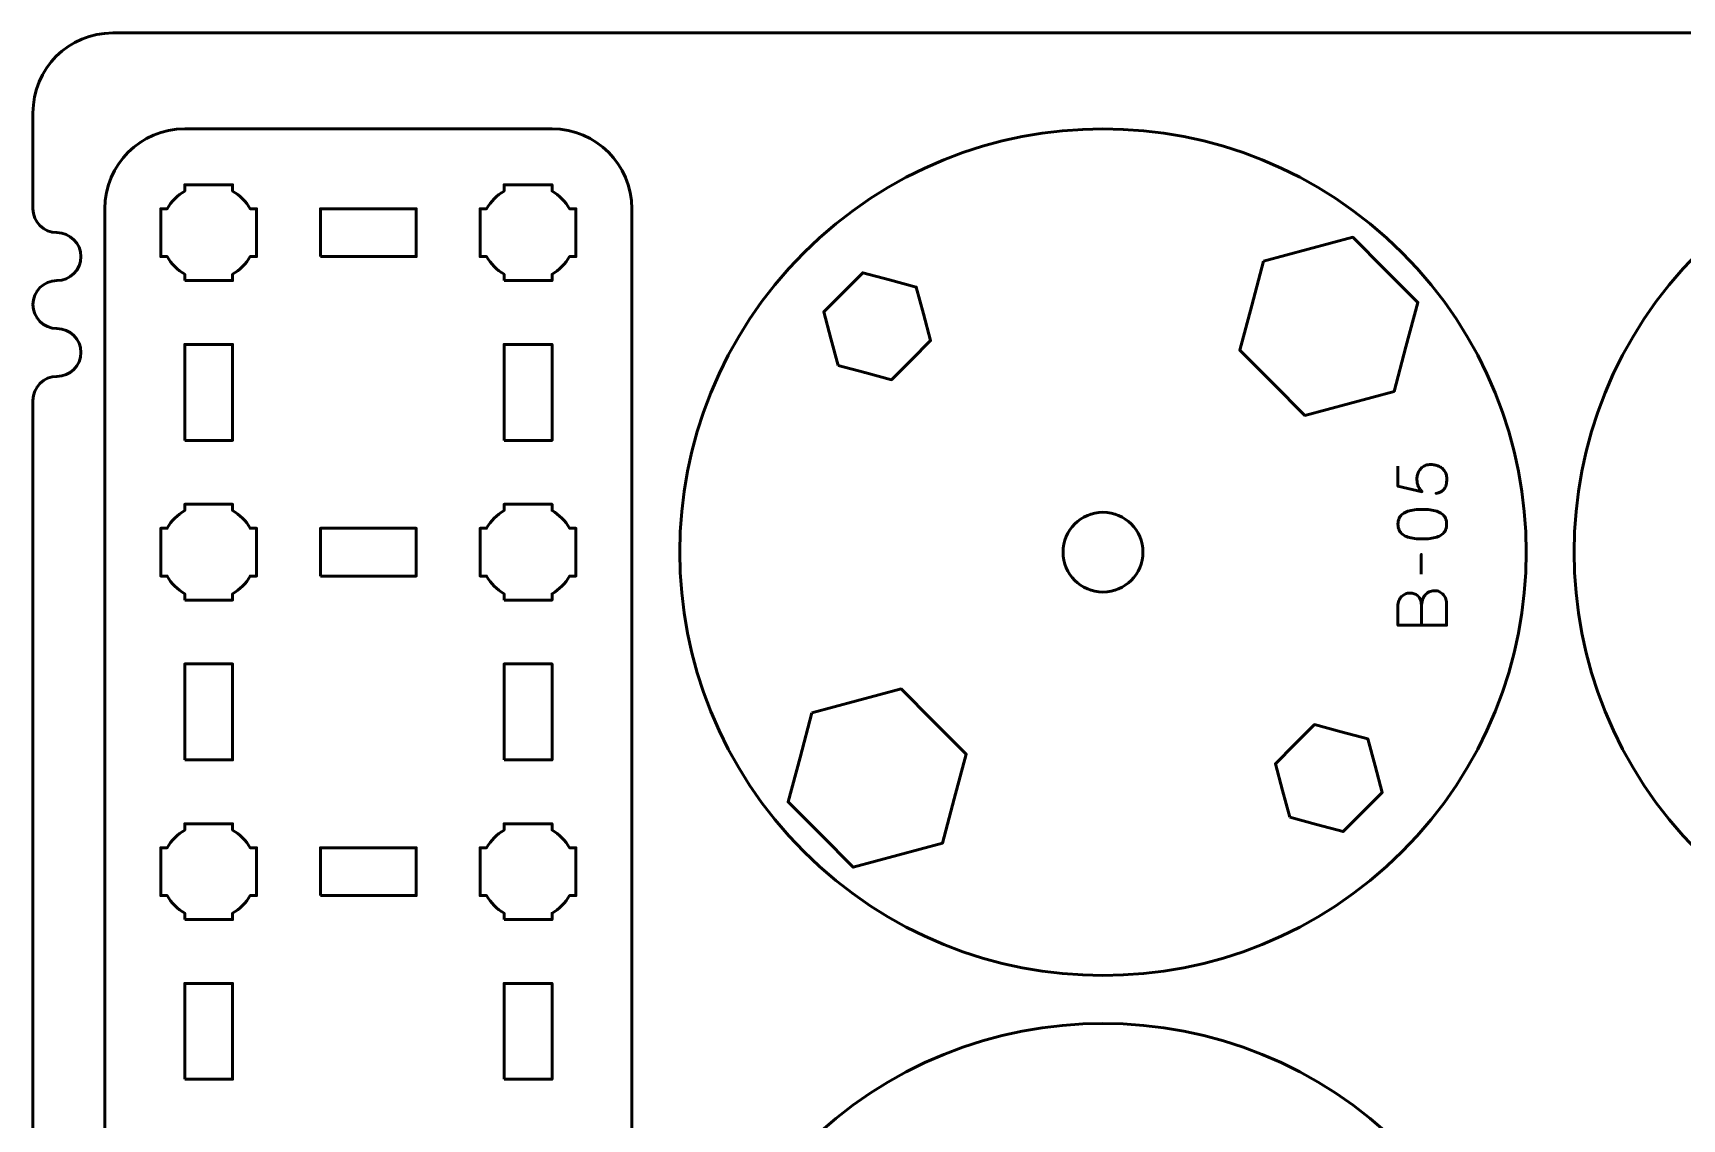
# Model space of a CAD drawing. Header units: centimetres. Extents: x -21 to 0, y -29.7 to 0.
# Drawn here: x -21 to -10.67, y -6.8 to 0 of the extents above; entities that cross this region are included whole.
import ezdxf

# ---------------------------------------------------------------- set-up
doc = ezdxf.new("R2010")
doc.units = ezdxf.units.CM
doc.header["$MEASUREMENT"] = 0
doc.layers.add('Layer 1', color=7, linetype='Continuous')

msp = doc.modelspace()

# ---------------------------------------------------------------- linework, layer by layer
at = {"layer": 'Layer 1', "color": 1, "lineweight": 53}
msp.add_open_spline([(-21.00003, -29.19995), (-21.00003, -29.19995), (-21.00003, -2.29992), (-21.00003, -2.29992), (-21.00003, -2.29992), (-21.00003, -2.21709), (-20.93286, -2.14992), (-20.85003, -2.14992), (-20.85003, -2.14992), (-20.7672, -2.14992), (-20.70003, -2.08275), (-20.70003, -1.99992), (-20.70003, -1.99992), (-20.70003, -1.91709), (-20.7672, -1.84992), (-20.85003, -1.84992), (-20.85003, -1.84992), (-20.93286, -1.84992), (-21.00003, -1.78275), (-21.00003, -1.69992), (-21.00003, -1.69992), (-21.00003, -1.61709), (-20.93286, -1.54992), (-20.85003, -1.54992), (-20.85003, -1.54992), (-20.7672, -1.54992), (-20.70003, -1.48275), (-20.70003, -1.39992), (-20.70003, -1.39992), (-20.70003, -1.31709), (-20.7672, -1.24992), (-20.85003, -1.24992), (-20.85003, -1.24992), (-20.93286, -1.24992), (-21.00003, -1.18275), (-21.00003, -1.09992), (-21.00003, -1.09992), (-21.00003, -1.09992), (-21.00003, -0.49992), (-21.00003, -0.49992), (-21.00003, -0.49992), (-21.00003, -0.22295), (-20.77694, 0.00004), (-20.49994, 0.00004), (-20.49994, 0.00004), (-20.49994, 0.00004), (-0.50008, 0.00004), (-0.50008, 0.00004), (-0.50008, 0.00004), (-0.22294, 0.00004), (0.00002, -0.22295), (0.00002, -0.49992), (0.00002, -0.49992), (0.00002, -0.49992), (0.00002, -29.19995), (0.00002, -29.19995), (0.00002, -29.19995), (0.00002, -29.47695), (-0.22294, -29.70004), (-0.50008, -29.70004), (-0.50008, -29.70004), (-0.50008, -29.70004), (-20.49994, -29.70004), (-20.49994, -29.70004), (-20.49994, -29.70004), (-20.77694, -29.70004), (-21.00003, -29.47695), (-21.00003, -29.19995)], degree=3, knots=[0, 0, 0, 0, 0.05882353, 0.05882353, 0.05882353, 0.05882353, 0.11764706, 0.11764706, 0.11764706, 0.11764706, 0.17647059, 0.17647059, 0.17647059, 0.17647059, 0.23529412, 0.23529412, 0.23529412, 0.23529412, 0.29411765, 0.29411765, 0.29411765, 0.29411765, 0.35294118, 0.35294118, 0.35294118, 0.35294118, 0.41176471, 0.41176471, 0.41176471, 0.41176471, 0.47058824, 0.47058824, 0.47058824, 0.47058824, 0.52941176, 0.52941176, 0.52941176, 0.52941176, 0.58823529, 0.58823529, 0.58823529, 0.58823529, 0.64705882, 0.64705882, 0.64705882, 0.64705882, 0.70588235, 0.70588235, 0.70588235, 0.70588235, 0.76470588, 0.76470588, 0.76470588, 0.76470588, 0.82352941, 0.82352941, 0.82352941, 0.82352941, 0.88235294, 0.88235294, 0.88235294, 0.88235294, 0.94117647, 0.94117647, 0.94117647, 0.94117647, 1, 1, 1, 1], dxfattribs=at)
at = {"layer": 'Layer 1', "color": 3, "lineweight": 53}
for points, knots in [([(-16.17375, -1.37614), (-15.13905, -0.34144), (-13.46081, -0.34144), (-12.42608, -1.37617), (-12.42608, -1.37617), (-11.39138, -2.41087), (-11.39138, -4.08911), (-12.42608, -5.12381), (-12.42608, -5.12381), (-13.46081, -6.15853), (-15.13905, -6.15853), (-16.17375, -5.12383), (-16.17375, -5.12383), (-17.20848, -4.08911), (-17.20848, -2.41087), (-16.17375, -1.37614)], [0, 0, 0, 0, 0.25, 0.25, 0.25, 0.25, 0.5, 0.5, 0.5, 0.5, 0.75, 0.75, 0.75, 0.75, 1, 1, 1, 1]), ([(-6.82614, -1.37617), (-5.79144, -2.41087), (-5.79144, -4.08911), (-6.82617, -5.12384), (-6.82617, -5.12384), (-7.86087, -6.15854), (-9.53911, -6.15854), (-10.57381, -5.12384), (-10.57381, -5.12384), (-11.60853, -4.08911), (-11.60853, -2.41087), (-10.57383, -1.37617), (-10.57383, -1.37617), (-9.53911, -0.34144), (-7.86087, -0.34144), (-6.82614, -1.37617)], [0, 0, 0, 0, 0.25, 0.25, 0.25, 0.25, 0.5, 0.5, 0.5, 0.5, 0.75, 0.75, 0.75, 0.75, 1, 1, 1, 1]), ([(-17.74994, -15.89996), (-17.74994, -15.89996), (-20.04994, -15.89996), (-20.04994, -15.89996), (-20.04994, -15.89996), (-20.32603, -15.89996), (-20.54994, -15.67605), (-20.54994, -15.39996), (-20.54994, -15.39996), (-20.54994, -15.39996), (-20.54994, -1.09996), (-20.54994, -1.09996), (-20.54994, -1.09996), (-20.54994, -0.82387), (-20.32603, -0.59996), (-20.04994, -0.59996), (-20.04994, -0.59996), (-20.04994, -0.59996), (-17.74994, -0.59996), (-17.74994, -0.59996), (-17.74994, -0.59996), (-17.47385, -0.59996), (-17.24994, -0.82387), (-17.24994, -1.09996), (-17.24994, -1.09996), (-17.24994, -1.09996), (-17.24994, -15.39996), (-17.24994, -15.39996), (-17.24994, -15.39996), (-17.24994, -15.67605), (-17.47385, -15.89996), (-17.74994, -15.89996)], [0, 0, 0, 0, 0.125, 0.125, 0.125, 0.125, 0.25, 0.25, 0.25, 0.25, 0.375, 0.375, 0.375, 0.375, 0.5, 0.5, 0.5, 0.5, 0.625, 0.625, 0.625, 0.625, 0.75, 0.75, 0.75, 0.75, 0.875, 0.875, 0.875, 0.875, 1, 1, 1, 1]), ([(-16.17377, -6.97613), (-15.13907, -5.94143), (-13.46083, -5.94143), (-12.4261, -6.97616), (-12.4261, -6.97616), (-11.3914, -8.01086), (-11.3914, -9.6891), (-12.4261, -10.7238), (-12.4261, -10.7238), (-13.46083, -11.75852), (-15.13907, -11.75852), (-16.17377, -10.72382), (-16.17377, -10.72382), (-17.2085, -9.6891), (-17.2085, -8.01086), (-16.17377, -6.97613)], [0, 0, 0, 0, 0.25, 0.25, 0.25, 0.25, 0.5, 0.5, 0.5, 0.5, 0.75, 0.75, 0.75, 0.75, 1, 1, 1, 1]), ([(-6.82614, -6.97617), (-5.79144, -8.01087), (-5.79144, -9.68911), (-6.82617, -10.72384), (-6.82617, -10.72384), (-7.86087, -11.75854), (-9.53911, -11.75854), (-10.57381, -10.72384), (-10.57381, -10.72384), (-11.60853, -9.68911), (-11.60853, -8.01087), (-10.57383, -6.97617), (-10.57383, -6.97617), (-9.53911, -5.94144), (-7.86087, -5.94144), (-6.82614, -6.97617)], [0, 0, 0, 0, 0.25, 0.25, 0.25, 0.25, 0.5, 0.5, 0.5, 0.5, 0.75, 0.75, 0.75, 0.75, 1, 1, 1, 1])]:
    msp.add_open_spline(points, degree=3, knots=knots, dxfattribs=at)
at = {"layer": 'Layer 1', "lineweight": 53}
for points, knots in [([(-20.04994, -1.54996), (-20.04994, -1.54996), (-20.04994, -1.50981), (-20.04994, -1.50981), (-20.04994, -1.50981), (-20.09547, -1.48346), (-20.13344, -1.44549), (-20.15979, -1.39996), (-20.15979, -1.39996), (-20.15979, -1.39996), (-20.19994, -1.39996), (-20.19994, -1.39996), (-20.19994, -1.39996), (-20.19994, -1.39996), (-20.19994, -1.24996), (-20.19994, -1.24996), (-20.19994, -1.24996), (-20.19994, -1.24996), (-20.19994, -1.09996), (-20.19994, -1.09996), (-20.19994, -1.09996), (-20.19994, -1.09996), (-20.15979, -1.09996), (-20.15979, -1.09996), (-20.15979, -1.09996), (-20.13344, -1.05443), (-20.09547, -1.01646), (-20.04994, -0.99011), (-20.04994, -0.99011), (-20.04994, -0.99011), (-20.04994, -0.94996), (-20.04994, -0.94996), (-20.04994, -0.94996), (-20.04994, -0.94996), (-19.89994, -0.94996), (-19.89994, -0.94996), (-19.89994, -0.94996), (-19.89994, -0.94996), (-19.74994, -0.94996), (-19.74994, -0.94996), (-19.74994, -0.94996), (-19.74994, -0.94996), (-19.74994, -0.99011), (-19.74994, -0.99011), (-19.74994, -0.99011), (-19.70441, -1.01646), (-19.66644, -1.05443), (-19.64009, -1.09996), (-19.64009, -1.09996), (-19.64009, -1.09996), (-19.59994, -1.09996), (-19.59994, -1.09996), (-19.59994, -1.09996), (-19.59994, -1.09996), (-19.59994, -1.24996), (-19.59994, -1.24996), (-19.59994, -1.24996), (-19.59994, -1.24996), (-19.59994, -1.39996), (-19.59994, -1.39996), (-19.59994, -1.39996), (-19.59994, -1.39996), (-19.64009, -1.39996), (-19.64009, -1.39996), (-19.64009, -1.39996), (-19.66644, -1.44549), (-19.70441, -1.48346), (-19.74994, -1.50981), (-19.74994, -1.50981), (-19.74994, -1.50981), (-19.74994, -1.54996), (-19.74994, -1.54996), (-19.74994, -1.54996), (-19.74994, -1.54996), (-19.89994, -1.54996), (-19.89994, -1.54996), (-19.89994, -1.54996), (-19.89994, -1.54996), (-20.04994, -1.54996), (-20.04994, -1.54996)], [0, 0, 0, 0, 0.05, 0.05, 0.05, 0.05, 0.1, 0.1, 0.1, 0.1, 0.15, 0.15, 0.15, 0.15, 0.2, 0.2, 0.2, 0.2, 0.25, 0.25, 0.25, 0.25, 0.3, 0.3, 0.3, 0.3, 0.35, 0.35, 0.35, 0.35, 0.4, 0.4, 0.4, 0.4, 0.45, 0.45, 0.45, 0.45, 0.5, 0.5, 0.5, 0.5, 0.55, 0.55, 0.55, 0.55, 0.6, 0.6, 0.6, 0.6, 0.65, 0.65, 0.65, 0.65, 0.7, 0.7, 0.7, 0.7, 0.75, 0.75, 0.75, 0.75, 0.8, 0.8, 0.8, 0.8, 0.85, 0.85, 0.85, 0.85, 0.9, 0.9, 0.9, 0.9, 0.95, 0.95, 0.95, 0.95, 1, 1, 1, 1]), ([(-18.04994, -1.54996), (-18.04994, -1.54996), (-18.04994, -1.50981), (-18.04994, -1.50981), (-18.04994, -1.50981), (-18.09547, -1.48346), (-18.13344, -1.44549), (-18.15979, -1.39996), (-18.15979, -1.39996), (-18.15979, -1.39996), (-18.19994, -1.39996), (-18.19994, -1.39996), (-18.19994, -1.39996), (-18.19994, -1.39996), (-18.19994, -1.24996), (-18.19994, -1.24996), (-18.19994, -1.24996), (-18.19994, -1.24996), (-18.19994, -1.09996), (-18.19994, -1.09996), (-18.19994, -1.09996), (-18.19994, -1.09996), (-18.15979, -1.09996), (-18.15979, -1.09996), (-18.15979, -1.09996), (-18.13344, -1.05443), (-18.09547, -1.01646), (-18.04994, -0.99011), (-18.04994, -0.99011), (-18.04994, -0.99011), (-18.04994, -0.94996), (-18.04994, -0.94996), (-18.04994, -0.94996), (-18.04994, -0.94996), (-17.89994, -0.94996), (-17.89994, -0.94996), (-17.89994, -0.94996), (-17.89994, -0.94996), (-17.74994, -0.94996), (-17.74994, -0.94996), (-17.74994, -0.94996), (-17.74994, -0.94996), (-17.74994, -0.99011), (-17.74994, -0.99011), (-17.74994, -0.99011), (-17.70441, -1.01646), (-17.66644, -1.05443), (-17.64009, -1.09996), (-17.64009, -1.09996), (-17.64009, -1.09996), (-17.59994, -1.09996), (-17.59994, -1.09996), (-17.59994, -1.09996), (-17.59994, -1.09996), (-17.59994, -1.24996), (-17.59994, -1.24996), (-17.59994, -1.24996), (-17.59994, -1.24996), (-17.59994, -1.39996), (-17.59994, -1.39996), (-17.59994, -1.39996), (-17.59994, -1.39996), (-17.64009, -1.39996), (-17.64009, -1.39996), (-17.64009, -1.39996), (-17.66644, -1.44549), (-17.70441, -1.48346), (-17.74994, -1.50981), (-17.74994, -1.50981), (-17.74994, -1.50981), (-17.74994, -1.54996), (-17.74994, -1.54996), (-17.74994, -1.54996), (-17.74994, -1.54996), (-17.89994, -1.54996), (-17.89994, -1.54996), (-17.89994, -1.54996), (-17.89994, -1.54996), (-18.04994, -1.54996), (-18.04994, -1.54996)], [0, 0, 0, 0, 0.05, 0.05, 0.05, 0.05, 0.1, 0.1, 0.1, 0.1, 0.15, 0.15, 0.15, 0.15, 0.2, 0.2, 0.2, 0.2, 0.25, 0.25, 0.25, 0.25, 0.3, 0.3, 0.3, 0.3, 0.35, 0.35, 0.35, 0.35, 0.4, 0.4, 0.4, 0.4, 0.45, 0.45, 0.45, 0.45, 0.5, 0.5, 0.5, 0.5, 0.55, 0.55, 0.55, 0.55, 0.6, 0.6, 0.6, 0.6, 0.65, 0.65, 0.65, 0.65, 0.7, 0.7, 0.7, 0.7, 0.75, 0.75, 0.75, 0.75, 0.8, 0.8, 0.8, 0.8, 0.85, 0.85, 0.85, 0.85, 0.9, 0.9, 0.9, 0.9, 0.95, 0.95, 0.95, 0.95, 1, 1, 1, 1]), ([(-19.19994, -1.39996), (-19.19994, -1.39996), (-19.19994, -1.09996), (-19.19994, -1.09996), (-19.19994, -1.09996), (-19.19994, -1.09996), (-18.59994, -1.09996), (-18.59994, -1.09996), (-18.59994, -1.09996), (-18.59994, -1.09996), (-18.59994, -1.39996), (-18.59994, -1.39996), (-18.59994, -1.39996), (-18.59994, -1.39996), (-19.19994, -1.39996), (-19.19994, -1.39996)], [0, 0, 0, 0, 0.25, 0.25, 0.25, 0.25, 0.5, 0.5, 0.5, 0.5, 0.75, 0.75, 0.75, 0.75, 1, 1, 1, 1]), ([(-13.29396, -1.42753), (-13.29396, -1.42753), (-13.01513, -1.35282), (-13.01513, -1.35282), (-13.01513, -1.35282), (-13.01513, -1.35282), (-12.73629, -1.2781), (-12.73629, -1.2781), (-12.73629, -1.2781), (-12.73629, -1.2781), (-12.53216, -1.48222), (-12.53216, -1.48222), (-12.53216, -1.48222), (-12.53216, -1.48222), (-12.32804, -1.68635), (-12.32804, -1.68635), (-12.32804, -1.68635), (-12.32804, -1.68635), (-12.40276, -1.96519), (-12.40276, -1.96519), (-12.40276, -1.96519), (-12.40276, -1.96519), (-12.47747, -2.24402), (-12.47747, -2.24402), (-12.47747, -2.24402), (-12.47747, -2.24402), (-12.7563, -2.31874), (-12.7563, -2.31874), (-12.7563, -2.31874), (-12.7563, -2.31874), (-13.03515, -2.39345), (-13.03515, -2.39345), (-13.03515, -2.39345), (-13.03515, -2.39345), (-13.23927, -2.18933), (-13.23927, -2.18933), (-13.23927, -2.18933), (-13.23927, -2.18933), (-13.44339, -1.98521), (-13.44339, -1.98521), (-13.44339, -1.98521), (-13.44339, -1.98521), (-13.36868, -1.70636), (-13.36868, -1.70636), (-13.36868, -1.70636), (-13.36868, -1.70636), (-13.29396, -1.42753), (-13.29396, -1.42753)], [0, 0, 0, 0, 0.08333333, 0.08333333, 0.08333333, 0.08333333, 0.16666667, 0.16666667, 0.16666667, 0.16666667, 0.25, 0.25, 0.25, 0.25, 0.33333333, 0.33333333, 0.33333333, 0.33333333, 0.41666667, 0.41666667, 0.41666667, 0.41666667, 0.5, 0.5, 0.5, 0.5, 0.58333333, 0.58333333, 0.58333333, 0.58333333, 0.66666667, 0.66666667, 0.66666667, 0.66666667, 0.75, 0.75, 0.75, 0.75, 0.83333333, 0.83333333, 0.83333333, 0.83333333, 0.91666667, 0.91666667, 0.91666667, 0.91666667, 1, 1, 1, 1]), ([(-20.04994, -2.54996), (-20.04994, -2.54996), (-20.04994, -1.94996), (-20.04994, -1.94996), (-20.04994, -1.94996), (-20.04994, -1.94996), (-19.74994, -1.94996), (-19.74994, -1.94996), (-19.74994, -1.94996), (-19.74994, -1.94996), (-19.74994, -2.54996), (-19.74994, -2.54996), (-19.74994, -2.54996), (-19.74994, -2.54996), (-20.04994, -2.54996), (-20.04994, -2.54996)], [0, 0, 0, 0, 0.25, 0.25, 0.25, 0.25, 0.5, 0.5, 0.5, 0.5, 0.75, 0.75, 0.75, 0.75, 1, 1, 1, 1]), ([(-18.04994, -2.54996), (-18.04994, -2.54996), (-18.04994, -1.94996), (-18.04994, -1.94996), (-18.04994, -1.94996), (-18.04994, -1.94996), (-17.74994, -1.94996), (-17.74994, -1.94996), (-17.74994, -1.94996), (-17.74994, -1.94996), (-17.74994, -2.54996), (-17.74994, -2.54996), (-17.74994, -2.54996), (-17.74994, -2.54996), (-18.04994, -2.54996), (-18.04994, -2.54996)], [0, 0, 0, 0, 0.25, 0.25, 0.25, 0.25, 0.5, 0.5, 0.5, 0.5, 0.75, 0.75, 0.75, 0.75, 1, 1, 1, 1]), ([(-20.04994, -3.54996), (-20.04994, -3.54996), (-20.04994, -3.50981), (-20.04994, -3.50981), (-20.04994, -3.50981), (-20.09547, -3.48346), (-20.13344, -3.44549), (-20.15979, -3.39996), (-20.15979, -3.39996), (-20.15979, -3.39996), (-20.19994, -3.39996), (-20.19994, -3.39996), (-20.19994, -3.39996), (-20.19994, -3.39996), (-20.19994, -3.24996), (-20.19994, -3.24996), (-20.19994, -3.24996), (-20.19994, -3.24996), (-20.19994, -3.09996), (-20.19994, -3.09996), (-20.19994, -3.09996), (-20.19994, -3.09996), (-20.15979, -3.09996), (-20.15979, -3.09996), (-20.15979, -3.09996), (-20.13344, -3.05443), (-20.09547, -3.01646), (-20.04994, -2.99011), (-20.04994, -2.99011), (-20.04994, -2.99011), (-20.04994, -2.94996), (-20.04994, -2.94996), (-20.04994, -2.94996), (-20.04994, -2.94996), (-19.89994, -2.94996), (-19.89994, -2.94996), (-19.89994, -2.94996), (-19.89994, -2.94996), (-19.74994, -2.94996), (-19.74994, -2.94996), (-19.74994, -2.94996), (-19.74994, -2.94996), (-19.74994, -2.99011), (-19.74994, -2.99011), (-19.74994, -2.99011), (-19.70441, -3.01646), (-19.66644, -3.05443), (-19.64009, -3.09996), (-19.64009, -3.09996), (-19.64009, -3.09996), (-19.59994, -3.09996), (-19.59994, -3.09996), (-19.59994, -3.09996), (-19.59994, -3.09996), (-19.59994, -3.24996), (-19.59994, -3.24996), (-19.59994, -3.24996), (-19.59994, -3.24996), (-19.59994, -3.39996), (-19.59994, -3.39996), (-19.59994, -3.39996), (-19.59994, -3.39996), (-19.64009, -3.39996), (-19.64009, -3.39996), (-19.64009, -3.39996), (-19.66644, -3.44549), (-19.70441, -3.48346), (-19.74994, -3.50981), (-19.74994, -3.50981), (-19.74994, -3.50981), (-19.74994, -3.54996), (-19.74994, -3.54996), (-19.74994, -3.54996), (-19.74994, -3.54996), (-19.89994, -3.54996), (-19.89994, -3.54996), (-19.89994, -3.54996), (-19.89994, -3.54996), (-20.04994, -3.54996), (-20.04994, -3.54996)], [0, 0, 0, 0, 0.05, 0.05, 0.05, 0.05, 0.1, 0.1, 0.1, 0.1, 0.15, 0.15, 0.15, 0.15, 0.2, 0.2, 0.2, 0.2, 0.25, 0.25, 0.25, 0.25, 0.3, 0.3, 0.3, 0.3, 0.35, 0.35, 0.35, 0.35, 0.4, 0.4, 0.4, 0.4, 0.45, 0.45, 0.45, 0.45, 0.5, 0.5, 0.5, 0.5, 0.55, 0.55, 0.55, 0.55, 0.6, 0.6, 0.6, 0.6, 0.65, 0.65, 0.65, 0.65, 0.7, 0.7, 0.7, 0.7, 0.75, 0.75, 0.75, 0.75, 0.8, 0.8, 0.8, 0.8, 0.85, 0.85, 0.85, 0.85, 0.9, 0.9, 0.9, 0.9, 0.95, 0.95, 0.95, 0.95, 1, 1, 1, 1]), ([(-18.04994, -3.54996), (-18.04994, -3.54996), (-18.04994, -3.50981), (-18.04994, -3.50981), (-18.04994, -3.50981), (-18.09547, -3.48346), (-18.13344, -3.44549), (-18.15979, -3.39996), (-18.15979, -3.39996), (-18.15979, -3.39996), (-18.19994, -3.39996), (-18.19994, -3.39996), (-18.19994, -3.39996), (-18.19994, -3.39996), (-18.19994, -3.24996), (-18.19994, -3.24996), (-18.19994, -3.24996), (-18.19994, -3.24996), (-18.19994, -3.09996), (-18.19994, -3.09996), (-18.19994, -3.09996), (-18.19994, -3.09996), (-18.15979, -3.09996), (-18.15979, -3.09996), (-18.15979, -3.09996), (-18.13344, -3.05443), (-18.09547, -3.01646), (-18.04994, -2.99011), (-18.04994, -2.99011), (-18.04994, -2.99011), (-18.04994, -2.94996), (-18.04994, -2.94996), (-18.04994, -2.94996), (-18.04994, -2.94996), (-17.89994, -2.94996), (-17.89994, -2.94996), (-17.89994, -2.94996), (-17.89994, -2.94996), (-17.74994, -2.94996), (-17.74994, -2.94996), (-17.74994, -2.94996), (-17.74994, -2.94996), (-17.74994, -2.99011), (-17.74994, -2.99011), (-17.74994, -2.99011), (-17.70441, -3.01646), (-17.66644, -3.05443), (-17.64009, -3.09996), (-17.64009, -3.09996), (-17.64009, -3.09996), (-17.59994, -3.09996), (-17.59994, -3.09996), (-17.59994, -3.09996), (-17.59994, -3.09996), (-17.59994, -3.24996), (-17.59994, -3.24996), (-17.59994, -3.24996), (-17.59994, -3.24996), (-17.59994, -3.39996), (-17.59994, -3.39996), (-17.59994, -3.39996), (-17.59994, -3.39996), (-17.64009, -3.39996), (-17.64009, -3.39996), (-17.64009, -3.39996), (-17.66644, -3.44549), (-17.70441, -3.48346), (-17.74994, -3.50981), (-17.74994, -3.50981), (-17.74994, -3.50981), (-17.74994, -3.54996), (-17.74994, -3.54996), (-17.74994, -3.54996), (-17.74994, -3.54996), (-17.89994, -3.54996), (-17.89994, -3.54996), (-17.89994, -3.54996), (-17.89994, -3.54996), (-18.04994, -3.54996), (-18.04994, -3.54996)], [0, 0, 0, 0, 0.05, 0.05, 0.05, 0.05, 0.1, 0.1, 0.1, 0.1, 0.15, 0.15, 0.15, 0.15, 0.2, 0.2, 0.2, 0.2, 0.25, 0.25, 0.25, 0.25, 0.3, 0.3, 0.3, 0.3, 0.35, 0.35, 0.35, 0.35, 0.4, 0.4, 0.4, 0.4, 0.45, 0.45, 0.45, 0.45, 0.5, 0.5, 0.5, 0.5, 0.55, 0.55, 0.55, 0.55, 0.6, 0.6, 0.6, 0.6, 0.65, 0.65, 0.65, 0.65, 0.7, 0.7, 0.7, 0.7, 0.75, 0.75, 0.75, 0.75, 0.8, 0.8, 0.8, 0.8, 0.85, 0.85, 0.85, 0.85, 0.9, 0.9, 0.9, 0.9, 0.95, 0.95, 0.95, 0.95, 1, 1, 1, 1]), ([(-14.54996, -3.24998), (-14.54996, -3.11194), (-14.438, -2.99999), (-14.29996, -2.99999), (-14.29996, -2.99999), (-14.16191, -2.99999), (-14.04996, -3.11194), (-14.04996, -3.24998), (-14.04996, -3.24998), (-14.04996, -3.38803), (-14.16191, -3.49998), (-14.29996, -3.49998), (-14.29996, -3.49998), (-14.438, -3.49998), (-14.54996, -3.38803), (-14.54996, -3.24998)], [0, 0, 0, 0, 0.25, 0.25, 0.25, 0.25, 0.5, 0.5, 0.5, 0.5, 0.75, 0.75, 0.75, 0.75, 1, 1, 1, 1]), ([(-19.19994, -3.39996), (-19.19994, -3.39996), (-19.19994, -3.09996), (-19.19994, -3.09996), (-19.19994, -3.09996), (-19.19994, -3.09996), (-18.59994, -3.09996), (-18.59994, -3.09996), (-18.59994, -3.09996), (-18.59994, -3.09996), (-18.59994, -3.39996), (-18.59994, -3.39996), (-18.59994, -3.39996), (-18.59994, -3.39996), (-19.19994, -3.39996), (-19.19994, -3.39996)], [0, 0, 0, 0, 0.25, 0.25, 0.25, 0.25, 0.5, 0.5, 0.5, 0.5, 0.75, 0.75, 0.75, 0.75, 1, 1, 1, 1]), ([(-20.04994, -4.54996), (-20.04994, -4.54996), (-20.04994, -3.94996), (-20.04994, -3.94996), (-20.04994, -3.94996), (-20.04994, -3.94996), (-19.74994, -3.94996), (-19.74994, -3.94996), (-19.74994, -3.94996), (-19.74994, -3.94996), (-19.74994, -4.54996), (-19.74994, -4.54996), (-19.74994, -4.54996), (-19.74994, -4.54996), (-20.04994, -4.54996), (-20.04994, -4.54996)], [0, 0, 0, 0, 0.25, 0.25, 0.25, 0.25, 0.5, 0.5, 0.5, 0.5, 0.75, 0.75, 0.75, 0.75, 1, 1, 1, 1]), ([(-18.04994, -4.54996), (-18.04994, -4.54996), (-18.04994, -3.94996), (-18.04994, -3.94996), (-18.04994, -3.94996), (-18.04994, -3.94996), (-17.74994, -3.94996), (-17.74994, -3.94996), (-17.74994, -3.94996), (-17.74994, -3.94996), (-17.74994, -4.54996), (-17.74994, -4.54996), (-17.74994, -4.54996), (-17.74994, -4.54996), (-18.04994, -4.54996), (-18.04994, -4.54996)], [0, 0, 0, 0, 0.25, 0.25, 0.25, 0.25, 0.5, 0.5, 0.5, 0.5, 0.75, 0.75, 0.75, 0.75, 1, 1, 1, 1]), ([(-16.12239, -4.25596), (-16.12239, -4.25596), (-15.84356, -4.18124), (-15.84356, -4.18124), (-15.84356, -4.18124), (-15.84356, -4.18124), (-15.56471, -4.10653), (-15.56471, -4.10653), (-15.56471, -4.10653), (-15.56471, -4.10653), (-15.36059, -4.31065), (-15.36059, -4.31065), (-15.36059, -4.31065), (-15.36059, -4.31065), (-15.15647, -4.51477), (-15.15647, -4.51477), (-15.15647, -4.51477), (-15.15647, -4.51477), (-15.23118, -4.79362), (-15.23118, -4.79362), (-15.23118, -4.79362), (-15.23118, -4.79362), (-15.3059, -5.07245), (-15.3059, -5.07245), (-15.3059, -5.07245), (-15.3059, -5.07245), (-15.58473, -5.14716), (-15.58473, -5.14716), (-15.58473, -5.14716), (-15.58473, -5.14716), (-15.86357, -5.22188), (-15.86357, -5.22188), (-15.86357, -5.22188), (-15.86357, -5.22188), (-16.0677, -5.01776), (-16.0677, -5.01776), (-16.0677, -5.01776), (-16.0677, -5.01776), (-16.27182, -4.81363), (-16.27182, -4.81363), (-16.27182, -4.81363), (-16.27182, -4.81363), (-16.1971, -4.53479), (-16.1971, -4.53479), (-16.1971, -4.53479), (-16.1971, -4.53479), (-16.12239, -4.25596), (-16.12239, -4.25596)], [0, 0, 0, 0, 0.08333333, 0.08333333, 0.08333333, 0.08333333, 0.16666667, 0.16666667, 0.16666667, 0.16666667, 0.25, 0.25, 0.25, 0.25, 0.33333333, 0.33333333, 0.33333333, 0.33333333, 0.41666667, 0.41666667, 0.41666667, 0.41666667, 0.5, 0.5, 0.5, 0.5, 0.58333333, 0.58333333, 0.58333333, 0.58333333, 0.66666667, 0.66666667, 0.66666667, 0.66666667, 0.75, 0.75, 0.75, 0.75, 0.83333333, 0.83333333, 0.83333333, 0.83333333, 0.91666667, 0.91666667, 0.91666667, 0.91666667, 1, 1, 1, 1]), ([(-20.04994, -5.54996), (-20.04994, -5.54996), (-20.04994, -5.50981), (-20.04994, -5.50981), (-20.04994, -5.50981), (-20.09547, -5.48346), (-20.13344, -5.44549), (-20.15979, -5.39996), (-20.15979, -5.39996), (-20.15979, -5.39996), (-20.19994, -5.39996), (-20.19994, -5.39996), (-20.19994, -5.39996), (-20.19994, -5.39996), (-20.19994, -5.24996), (-20.19994, -5.24996), (-20.19994, -5.24996), (-20.19994, -5.24996), (-20.19994, -5.09996), (-20.19994, -5.09996), (-20.19994, -5.09996), (-20.19994, -5.09996), (-20.15979, -5.09996), (-20.15979, -5.09996), (-20.15979, -5.09996), (-20.13344, -5.05443), (-20.09547, -5.01646), (-20.04994, -4.99011), (-20.04994, -4.99011), (-20.04994, -4.99011), (-20.04994, -4.94996), (-20.04994, -4.94996), (-20.04994, -4.94996), (-20.04994, -4.94996), (-19.89994, -4.94996), (-19.89994, -4.94996), (-19.89994, -4.94996), (-19.89994, -4.94996), (-19.74994, -4.94996), (-19.74994, -4.94996), (-19.74994, -4.94996), (-19.74994, -4.94996), (-19.74994, -4.99011), (-19.74994, -4.99011), (-19.74994, -4.99011), (-19.70441, -5.01646), (-19.66644, -5.05443), (-19.64009, -5.09996), (-19.64009, -5.09996), (-19.64009, -5.09996), (-19.59994, -5.09996), (-19.59994, -5.09996), (-19.59994, -5.09996), (-19.59994, -5.09996), (-19.59994, -5.24996), (-19.59994, -5.24996), (-19.59994, -5.24996), (-19.59994, -5.24996), (-19.59994, -5.39996), (-19.59994, -5.39996), (-19.59994, -5.39996), (-19.59994, -5.39996), (-19.64009, -5.39996), (-19.64009, -5.39996), (-19.64009, -5.39996), (-19.66644, -5.44549), (-19.70441, -5.48346), (-19.74994, -5.50981), (-19.74994, -5.50981), (-19.74994, -5.50981), (-19.74994, -5.54996), (-19.74994, -5.54996), (-19.74994, -5.54996), (-19.74994, -5.54996), (-19.89994, -5.54996), (-19.89994, -5.54996), (-19.89994, -5.54996), (-19.89994, -5.54996), (-20.04994, -5.54996), (-20.04994, -5.54996)], [0, 0, 0, 0, 0.05, 0.05, 0.05, 0.05, 0.1, 0.1, 0.1, 0.1, 0.15, 0.15, 0.15, 0.15, 0.2, 0.2, 0.2, 0.2, 0.25, 0.25, 0.25, 0.25, 0.3, 0.3, 0.3, 0.3, 0.35, 0.35, 0.35, 0.35, 0.4, 0.4, 0.4, 0.4, 0.45, 0.45, 0.45, 0.45, 0.5, 0.5, 0.5, 0.5, 0.55, 0.55, 0.55, 0.55, 0.6, 0.6, 0.6, 0.6, 0.65, 0.65, 0.65, 0.65, 0.7, 0.7, 0.7, 0.7, 0.75, 0.75, 0.75, 0.75, 0.8, 0.8, 0.8, 0.8, 0.85, 0.85, 0.85, 0.85, 0.9, 0.9, 0.9, 0.9, 0.95, 0.95, 0.95, 0.95, 1, 1, 1, 1]), ([(-18.04994, -5.54996), (-18.04994, -5.54996), (-18.04994, -5.50981), (-18.04994, -5.50981), (-18.04994, -5.50981), (-18.09547, -5.48346), (-18.13344, -5.44549), (-18.15979, -5.39996), (-18.15979, -5.39996), (-18.15979, -5.39996), (-18.19994, -5.39996), (-18.19994, -5.39996), (-18.19994, -5.39996), (-18.19994, -5.39996), (-18.19994, -5.24996), (-18.19994, -5.24996), (-18.19994, -5.24996), (-18.19994, -5.24996), (-18.19994, -5.09996), (-18.19994, -5.09996), (-18.19994, -5.09996), (-18.19994, -5.09996), (-18.15979, -5.09996), (-18.15979, -5.09996), (-18.15979, -5.09996), (-18.13344, -5.05443), (-18.09547, -5.01646), (-18.04994, -4.99011), (-18.04994, -4.99011), (-18.04994, -4.99011), (-18.04994, -4.94996), (-18.04994, -4.94996), (-18.04994, -4.94996), (-18.04994, -4.94996), (-17.89994, -4.94996), (-17.89994, -4.94996), (-17.89994, -4.94996), (-17.89994, -4.94996), (-17.74994, -4.94996), (-17.74994, -4.94996), (-17.74994, -4.94996), (-17.74994, -4.94996), (-17.74994, -4.99011), (-17.74994, -4.99011), (-17.74994, -4.99011), (-17.70441, -5.01646), (-17.66644, -5.05443), (-17.64009, -5.09996), (-17.64009, -5.09996), (-17.64009, -5.09996), (-17.59994, -5.09996), (-17.59994, -5.09996), (-17.59994, -5.09996), (-17.59994, -5.09996), (-17.59994, -5.24996), (-17.59994, -5.24996), (-17.59994, -5.24996), (-17.59994, -5.24996), (-17.59994, -5.39996), (-17.59994, -5.39996), (-17.59994, -5.39996), (-17.59994, -5.39996), (-17.64009, -5.39996), (-17.64009, -5.39996), (-17.64009, -5.39996), (-17.66644, -5.44549), (-17.70441, -5.48346), (-17.74994, -5.50981), (-17.74994, -5.50981), (-17.74994, -5.50981), (-17.74994, -5.54996), (-17.74994, -5.54996), (-17.74994, -5.54996), (-17.74994, -5.54996), (-17.89994, -5.54996), (-17.89994, -5.54996), (-17.89994, -5.54996), (-17.89994, -5.54996), (-18.04994, -5.54996), (-18.04994, -5.54996)], [0, 0, 0, 0, 0.05, 0.05, 0.05, 0.05, 0.1, 0.1, 0.1, 0.1, 0.15, 0.15, 0.15, 0.15, 0.2, 0.2, 0.2, 0.2, 0.25, 0.25, 0.25, 0.25, 0.3, 0.3, 0.3, 0.3, 0.35, 0.35, 0.35, 0.35, 0.4, 0.4, 0.4, 0.4, 0.45, 0.45, 0.45, 0.45, 0.5, 0.5, 0.5, 0.5, 0.55, 0.55, 0.55, 0.55, 0.6, 0.6, 0.6, 0.6, 0.65, 0.65, 0.65, 0.65, 0.7, 0.7, 0.7, 0.7, 0.75, 0.75, 0.75, 0.75, 0.8, 0.8, 0.8, 0.8, 0.85, 0.85, 0.85, 0.85, 0.9, 0.9, 0.9, 0.9, 0.95, 0.95, 0.95, 0.95, 1, 1, 1, 1]), ([(-19.19994, -5.39996), (-19.19994, -5.39996), (-19.19994, -5.09996), (-19.19994, -5.09996), (-19.19994, -5.09996), (-19.19994, -5.09996), (-18.59994, -5.09996), (-18.59994, -5.09996), (-18.59994, -5.09996), (-18.59994, -5.09996), (-18.59994, -5.39996), (-18.59994, -5.39996), (-18.59994, -5.39996), (-18.59994, -5.39996), (-19.19994, -5.39996), (-19.19994, -5.39996)], [0, 0, 0, 0, 0.25, 0.25, 0.25, 0.25, 0.5, 0.5, 0.5, 0.5, 0.75, 0.75, 0.75, 0.75, 1, 1, 1, 1]), ([(-20.04994, -6.54996), (-20.04994, -6.54996), (-20.04994, -5.94996), (-20.04994, -5.94996), (-20.04994, -5.94996), (-20.04994, -5.94996), (-19.74994, -5.94996), (-19.74994, -5.94996), (-19.74994, -5.94996), (-19.74994, -5.94996), (-19.74994, -6.54996), (-19.74994, -6.54996), (-19.74994, -6.54996), (-19.74994, -6.54996), (-20.04994, -6.54996), (-20.04994, -6.54996)], [0, 0, 0, 0, 0.25, 0.25, 0.25, 0.25, 0.5, 0.5, 0.5, 0.5, 0.75, 0.75, 0.75, 0.75, 1, 1, 1, 1]), ([(-18.04994, -6.54996), (-18.04994, -6.54996), (-18.04994, -5.94996), (-18.04994, -5.94996), (-18.04994, -5.94996), (-18.04994, -5.94996), (-17.74994, -5.94996), (-17.74994, -5.94996), (-17.74994, -5.94996), (-17.74994, -5.94996), (-17.74994, -6.54996), (-17.74994, -6.54996), (-17.74994, -6.54996), (-17.74994, -6.54996), (-18.04994, -6.54996), (-18.04994, -6.54996)], [0, 0, 0, 0, 0.25, 0.25, 0.25, 0.25, 0.5, 0.5, 0.5, 0.5, 0.75, 0.75, 0.75, 0.75, 1, 1, 1, 1])]:
    msp.add_open_spline(points, degree=3, knots=knots, dxfattribs=at)
at = {"layer": 'Layer 1', "color": 250, "lineweight": 53}
for points in [[(-15.95909, -2.08073), (-15.95909, -2.08073), (-16.00392, -1.91343), (-16.00392, -1.91343), (-16.00392, -1.91343), (-16.00392, -1.91343), (-16.04875, -1.74612), (-16.04875, -1.74612), (-16.04875, -1.74612), (-16.04875, -1.74612), (-15.92627, -1.62365), (-15.92627, -1.62365), (-15.92627, -1.62365), (-15.92627, -1.62365), (-15.8038, -1.50117), (-15.8038, -1.50117), (-15.8038, -1.50117), (-15.8038, -1.50117), (-15.63649, -1.546), (-15.63649, -1.546), (-15.63649, -1.546), (-15.63649, -1.546), (-15.46919, -1.59083), (-15.46919, -1.59083), (-15.46919, -1.59083), (-15.46919, -1.59083), (-15.42436, -1.75813), (-15.42436, -1.75813), (-15.42436, -1.75813), (-15.42436, -1.75813), (-15.37953, -1.92544), (-15.37953, -1.92544), (-15.37953, -1.92544), (-15.37953, -1.92544), (-15.50201, -2.04791), (-15.50201, -2.04791), (-15.50201, -2.04791), (-15.50201, -2.04791), (-15.62448, -2.17039), (-15.62448, -2.17039), (-15.62448, -2.17039), (-15.62448, -2.17039), (-15.79179, -2.12556), (-15.79179, -2.12556), (-15.79179, -2.12556), (-15.79179, -2.12556), (-15.95909, -2.08073), (-15.95909, -2.08073)], [(-13.13068, -4.90915), (-13.13068, -4.90915), (-13.17551, -4.74185), (-13.17551, -4.74185), (-13.17551, -4.74185), (-13.17551, -4.74185), (-13.22034, -4.57454), (-13.22034, -4.57454), (-13.22034, -4.57454), (-13.22034, -4.57454), (-13.09786, -4.45207), (-13.09786, -4.45207), (-13.09786, -4.45207), (-13.09786, -4.45207), (-12.97539, -4.32959), (-12.97539, -4.32959), (-12.97539, -4.32959), (-12.97539, -4.32959), (-12.80808, -4.37442), (-12.80808, -4.37442), (-12.80808, -4.37442), (-12.80808, -4.37442), (-12.64078, -4.41925), (-12.64078, -4.41925), (-12.64078, -4.41925), (-12.64078, -4.41925), (-12.59595, -4.58655), (-12.59595, -4.58655), (-12.59595, -4.58655), (-12.59595, -4.58655), (-12.55112, -4.75386), (-12.55112, -4.75386), (-12.55112, -4.75386), (-12.55112, -4.75386), (-12.6736, -4.87633), (-12.6736, -4.87633), (-12.6736, -4.87633), (-12.6736, -4.87633), (-12.79607, -4.99881), (-12.79607, -4.99881), (-12.79607, -4.99881), (-12.79607, -4.99881), (-12.96338, -4.95398), (-12.96338, -4.95398), (-12.96338, -4.95398), (-12.96338, -4.95398), (-13.13068, -4.90915), (-13.13068, -4.90915)]]:
    msp.add_open_spline(points, degree=3, knots=[0, 0, 0, 0, 0.08333333, 0.08333333, 0.08333333, 0.08333333, 0.16666667, 0.16666667, 0.16666667, 0.16666667, 0.25, 0.25, 0.25, 0.25, 0.33333333, 0.33333333, 0.33333333, 0.33333333, 0.41666667, 0.41666667, 0.41666667, 0.41666667, 0.5, 0.5, 0.5, 0.5, 0.58333333, 0.58333333, 0.58333333, 0.58333333, 0.66666667, 0.66666667, 0.66666667, 0.66666667, 0.75, 0.75, 0.75, 0.75, 0.83333333, 0.83333333, 0.83333333, 0.83333333, 0.91666667, 0.91666667, 0.91666667, 0.91666667, 1, 1, 1, 1], dxfattribs=at)
at = {"layer": 'Layer 1', "color": 5, "lineweight": 53}
for points, knots in [([(-12.4532, -2.71071), (-12.4532, -2.71071), (-12.4532, -2.83771), (-12.4532, -2.83771), (-12.4532, -2.83771), (-12.4532, -2.83771), (-12.30165, -2.87158), (-12.30165, -2.87158), (-12.30165, -2.87158), (-12.30673, -2.86565), (-12.31131, -2.86001), (-12.31534, -2.85457), (-12.31534, -2.85457), (-12.31936, -2.84921), (-12.32274, -2.84357), (-12.32557, -2.83757), (-12.32557, -2.83757), (-12.32839, -2.83164), (-12.33051, -2.82487), (-12.33199, -2.81725), (-12.33199, -2.81725), (-12.33347, -2.8097), (-12.33425, -2.80067), (-12.33425, -2.7903), (-12.33425, -2.7903), (-12.33425, -2.78183), (-12.33312, -2.77336), (-12.33079, -2.7649), (-12.33079, -2.7649), (-12.32853, -2.75643), (-12.32507, -2.74839), (-12.32049, -2.74077), (-12.32049, -2.74077), (-12.31583, -2.73308), (-12.31004, -2.7263), (-12.30306, -2.72038), (-12.30306, -2.72038), (-12.29607, -2.71438), (-12.28789, -2.70965), (-12.27851, -2.70627), (-12.27851, -2.70627), (-12.26912, -2.70281), (-12.25847, -2.70105), (-12.24662, -2.70098), (-12.24662, -2.70098), (-12.24224, -2.7009), (-12.23674, -2.7014), (-12.23025, -2.70239), (-12.23025, -2.70239), (-12.22376, -2.7033), (-12.2167, -2.705), (-12.20922, -2.7074), (-12.20922, -2.7074), (-12.20174, -2.70979), (-12.19433, -2.71318), (-12.187, -2.71748), (-12.187, -2.71748), (-12.17966, -2.72179), (-12.17296, -2.72729), (-12.16689, -2.73392), (-12.16689, -2.73392), (-12.16082, -2.74056), (-12.15595, -2.7486), (-12.15228, -2.75798), (-12.15228, -2.75798), (-12.14869, -2.76744), (-12.14678, -2.77852), (-12.14671, -2.79114), (-12.14671, -2.79114), (-12.14678, -2.80624), (-12.1484, -2.81894), (-12.15144, -2.82924), (-12.15144, -2.82924), (-12.15454, -2.83955), (-12.15856, -2.84794), (-12.16364, -2.85443), (-12.16364, -2.85443), (-12.16872, -2.86099), (-12.1743, -2.86607), (-12.18036, -2.86974), (-12.18036, -2.86974), (-12.18643, -2.87341), (-12.1925, -2.87616), (-12.19857, -2.878), (-12.19857, -2.878), (-12.20464, -2.87983), (-12.21021, -2.88124), (-12.21529, -2.88216), (-12.21529, -2.88216), (-12.21021, -2.88124), (-12.20464, -2.87983), (-12.19857, -2.878), (-12.19857, -2.878), (-12.1925, -2.87616), (-12.18643, -2.87341), (-12.18036, -2.86974), (-12.18036, -2.86974), (-12.1743, -2.86607), (-12.16872, -2.86099), (-12.16364, -2.85443), (-12.16364, -2.85443), (-12.15856, -2.84794), (-12.15454, -2.83955), (-12.15144, -2.82924), (-12.15144, -2.82924), (-12.1484, -2.81894), (-12.14678, -2.80624), (-12.14671, -2.79114), (-12.14671, -2.79114), (-12.14678, -2.77852), (-12.14869, -2.76744), (-12.15228, -2.75798), (-12.15228, -2.75798), (-12.15595, -2.7486), (-12.16082, -2.74056), (-12.16689, -2.73392), (-12.16689, -2.73392), (-12.17296, -2.72729), (-12.17966, -2.72179), (-12.187, -2.71748), (-12.187, -2.71748), (-12.19433, -2.71318), (-12.20174, -2.70979), (-12.20922, -2.7074), (-12.20922, -2.7074), (-12.2167, -2.705), (-12.22376, -2.7033), (-12.23025, -2.70239), (-12.23025, -2.70239), (-12.23674, -2.7014), (-12.24224, -2.7009), (-12.24662, -2.70098), (-12.24662, -2.70098), (-12.25847, -2.70105), (-12.26912, -2.70281), (-12.27851, -2.70627), (-12.27851, -2.70627), (-12.28789, -2.70965), (-12.29607, -2.71438), (-12.30306, -2.72038), (-12.30306, -2.72038), (-12.31004, -2.7263), (-12.31583, -2.73308), (-12.32049, -2.74077), (-12.32049, -2.74077), (-12.32507, -2.74839), (-12.32853, -2.75643), (-12.33079, -2.7649), (-12.33079, -2.7649), (-12.33312, -2.77336), (-12.33425, -2.78183), (-12.33425, -2.7903), (-12.33425, -2.7903), (-12.33425, -2.80067), (-12.33347, -2.8097), (-12.33199, -2.81725), (-12.33199, -2.81725), (-12.33051, -2.82487), (-12.32839, -2.83164), (-12.32557, -2.83757), (-12.32557, -2.83757), (-12.32274, -2.84357), (-12.31936, -2.84921), (-12.31534, -2.85457), (-12.31534, -2.85457), (-12.31131, -2.86001), (-12.30673, -2.86565), (-12.30165, -2.87158), (-12.30165, -2.87158), (-12.30165, -2.87158), (-12.4532, -2.83771), (-12.4532, -2.83771), (-12.4532, -2.83771), (-12.4532, -2.83771), (-12.4532, -2.71071), (-12.4532, -2.71071)], [0, 0, 0, 0, 0.02272727, 0.02272727, 0.02272727, 0.02272727, 0.04545455, 0.04545455, 0.04545455, 0.04545455, 0.06818182, 0.06818182, 0.06818182, 0.06818182, 0.09090909, 0.09090909, 0.09090909, 0.09090909, 0.11363636, 0.11363636, 0.11363636, 0.11363636, 0.13636364, 0.13636364, 0.13636364, 0.13636364, 0.15909091, 0.15909091, 0.15909091, 0.15909091, 0.18181818, 0.18181818, 0.18181818, 0.18181818, 0.20454545, 0.20454545, 0.20454545, 0.20454545, 0.22727273, 0.22727273, 0.22727273, 0.22727273, 0.25, 0.25, 0.25, 0.25, 0.27272727, 0.27272727, 0.27272727, 0.27272727, 0.29545455, 0.29545455, 0.29545455, 0.29545455, 0.31818182, 0.31818182, 0.31818182, 0.31818182, 0.34090909, 0.34090909, 0.34090909, 0.34090909, 0.36363636, 0.36363636, 0.36363636, 0.36363636, 0.38636364, 0.38636364, 0.38636364, 0.38636364, 0.40909091, 0.40909091, 0.40909091, 0.40909091, 0.43181818, 0.43181818, 0.43181818, 0.43181818, 0.45454545, 0.45454545, 0.45454545, 0.45454545, 0.47727273, 0.47727273, 0.47727273, 0.47727273, 0.5, 0.5, 0.5, 0.5, 0.52272727, 0.52272727, 0.52272727, 0.52272727, 0.54545455, 0.54545455, 0.54545455, 0.54545455, 0.56818182, 0.56818182, 0.56818182, 0.56818182, 0.59090909, 0.59090909, 0.59090909, 0.59090909, 0.61363636, 0.61363636, 0.61363636, 0.61363636, 0.63636364, 0.63636364, 0.63636364, 0.63636364, 0.65909091, 0.65909091, 0.65909091, 0.65909091, 0.68181818, 0.68181818, 0.68181818, 0.68181818, 0.70454545, 0.70454545, 0.70454545, 0.70454545, 0.72727273, 0.72727273, 0.72727273, 0.72727273, 0.75, 0.75, 0.75, 0.75, 0.77272727, 0.77272727, 0.77272727, 0.77272727, 0.79545455, 0.79545455, 0.79545455, 0.79545455, 0.81818182, 0.81818182, 0.81818182, 0.81818182, 0.84090909, 0.84090909, 0.84090909, 0.84090909, 0.86363636, 0.86363636, 0.86363636, 0.86363636, 0.88636364, 0.88636364, 0.88636364, 0.88636364, 0.90909091, 0.90909091, 0.90909091, 0.90909091, 0.93181818, 0.93181818, 0.93181818, 0.93181818, 0.95454545, 0.95454545, 0.95454545, 0.95454545, 0.97727273, 0.97727273, 0.97727273, 0.97727273, 1, 1, 1, 1]), ([(-12.14798, -3.07477), (-12.14805, -3.05996), (-12.15066, -3.04719), (-12.15574, -3.03653), (-12.15574, -3.03653), (-12.16082, -3.02595), (-12.16809, -3.01713), (-12.17733, -3.01008), (-12.17733, -3.01008), (-12.18664, -3.00309), (-12.19765, -2.99759), (-12.21035, -2.9935), (-12.21035, -2.9935), (-12.22305, -2.98947), (-12.23695, -2.98658), (-12.25219, -2.98496), (-12.25219, -2.98496), (-12.26743, -2.98326), (-12.28345, -2.98242), (-12.30038, -2.98249), (-12.30038, -2.98249), (-12.31724, -2.98242), (-12.33326, -2.98326), (-12.34843, -2.98496), (-12.34843, -2.98496), (-12.3636, -2.98658), (-12.37757, -2.98947), (-12.39027, -2.9935), (-12.39027, -2.9935), (-12.4029, -2.99759), (-12.4139, -3.00309), (-12.42329, -3.01008), (-12.42329, -3.01008), (-12.4326, -3.01713), (-12.43987, -3.02595), (-12.44495, -3.03653), (-12.44495, -3.03653), (-12.4501, -3.04719), (-12.45271, -3.05996), (-12.45278, -3.07477), (-12.45278, -3.07477), (-12.45271, -3.08959), (-12.4501, -3.10236), (-12.44495, -3.11302), (-12.44495, -3.11302), (-12.43987, -3.1236), (-12.4326, -3.13242), (-12.42329, -3.13947), (-12.42329, -3.13947), (-12.4139, -3.14646), (-12.4029, -3.15196), (-12.39027, -3.15605), (-12.39027, -3.15605), (-12.37757, -3.16008), (-12.3636, -3.16297), (-12.34843, -3.16459), (-12.34843, -3.16459), (-12.33326, -3.16628), (-12.31724, -3.16713), (-12.30038, -3.16706), (-12.30038, -3.16706), (-12.28345, -3.16713), (-12.26743, -3.16628), (-12.25219, -3.16459), (-12.25219, -3.16459), (-12.23695, -3.16297), (-12.22305, -3.16008), (-12.21035, -3.15605), (-12.21035, -3.15605), (-12.19765, -3.15196), (-12.18664, -3.14646), (-12.17733, -3.13947), (-12.17733, -3.13947), (-12.16809, -3.13242), (-12.16082, -3.1236), (-12.15574, -3.11302), (-12.15574, -3.11302), (-12.15066, -3.10236), (-12.14805, -3.08959), (-12.14798, -3.07477)], [0, 0, 0, 0, 0.05, 0.05, 0.05, 0.05, 0.1, 0.1, 0.1, 0.1, 0.15, 0.15, 0.15, 0.15, 0.2, 0.2, 0.2, 0.2, 0.25, 0.25, 0.25, 0.25, 0.3, 0.3, 0.3, 0.3, 0.35, 0.35, 0.35, 0.35, 0.4, 0.4, 0.4, 0.4, 0.45, 0.45, 0.45, 0.45, 0.5, 0.5, 0.5, 0.5, 0.55, 0.55, 0.55, 0.55, 0.6, 0.6, 0.6, 0.6, 0.65, 0.65, 0.65, 0.65, 0.7, 0.7, 0.7, 0.7, 0.75, 0.75, 0.75, 0.75, 0.8, 0.8, 0.8, 0.8, 0.85, 0.85, 0.85, 0.85, 0.9, 0.9, 0.9, 0.9, 0.95, 0.95, 0.95, 0.95, 1, 1, 1, 1]), ([(-12.14798, -3.07477), (-12.14805, -3.05996), (-12.15066, -3.04719), (-12.15574, -3.03653), (-12.15574, -3.03653), (-12.16082, -3.02595), (-12.16809, -3.01713), (-12.17733, -3.01008), (-12.17733, -3.01008), (-12.18664, -3.00309), (-12.19765, -2.99759), (-12.21035, -2.9935), (-12.21035, -2.9935), (-12.22305, -2.98947), (-12.23695, -2.98658), (-12.25219, -2.98496), (-12.25219, -2.98496), (-12.26743, -2.98326), (-12.28345, -2.98242), (-12.30038, -2.98249), (-12.30038, -2.98249), (-12.31724, -2.98242), (-12.33326, -2.98326), (-12.34843, -2.98496), (-12.34843, -2.98496), (-12.3636, -2.98658), (-12.37757, -2.98947), (-12.39027, -2.9935), (-12.39027, -2.9935), (-12.4029, -2.99759), (-12.4139, -3.00309), (-12.42329, -3.01008), (-12.42329, -3.01008), (-12.4326, -3.01713), (-12.43987, -3.02595), (-12.44495, -3.03653), (-12.44495, -3.03653), (-12.4501, -3.04719), (-12.45271, -3.05996), (-12.45278, -3.07477), (-12.45278, -3.07477), (-12.45271, -3.08959), (-12.4501, -3.10236), (-12.44495, -3.11302), (-12.44495, -3.11302), (-12.43987, -3.1236), (-12.4326, -3.13242), (-12.42329, -3.13947), (-12.42329, -3.13947), (-12.4139, -3.14646), (-12.4029, -3.15196), (-12.39027, -3.15605), (-12.39027, -3.15605), (-12.37757, -3.16008), (-12.3636, -3.16297), (-12.34843, -3.16459), (-12.34843, -3.16459), (-12.33326, -3.16628), (-12.31724, -3.16713), (-12.30038, -3.16706), (-12.30038, -3.16706), (-12.28345, -3.16713), (-12.26743, -3.16628), (-12.25219, -3.16459), (-12.25219, -3.16459), (-12.23695, -3.16297), (-12.22305, -3.16008), (-12.21035, -3.15605), (-12.21035, -3.15605), (-12.19765, -3.15196), (-12.18664, -3.14646), (-12.17733, -3.13947), (-12.17733, -3.13947), (-12.16809, -3.13242), (-12.16082, -3.1236), (-12.15574, -3.11302), (-12.15574, -3.11302), (-12.15066, -3.10236), (-12.14805, -3.08959), (-12.14798, -3.07477)], [0, 0, 0, 0, 0.05, 0.05, 0.05, 0.05, 0.1, 0.1, 0.1, 0.1, 0.15, 0.15, 0.15, 0.15, 0.2, 0.2, 0.2, 0.2, 0.25, 0.25, 0.25, 0.25, 0.3, 0.3, 0.3, 0.3, 0.35, 0.35, 0.35, 0.35, 0.4, 0.4, 0.4, 0.4, 0.45, 0.45, 0.45, 0.45, 0.5, 0.5, 0.5, 0.5, 0.55, 0.55, 0.55, 0.55, 0.6, 0.6, 0.6, 0.6, 0.65, 0.65, 0.65, 0.65, 0.7, 0.7, 0.7, 0.7, 0.75, 0.75, 0.75, 0.75, 0.8, 0.8, 0.8, 0.8, 0.85, 0.85, 0.85, 0.85, 0.9, 0.9, 0.9, 0.9, 0.95, 0.95, 0.95, 0.95, 1, 1, 1, 1]), ([(-12.30758, -3.38719), (-12.30758, -3.38719), (-12.30758, -3.264), (-12.30758, -3.264), (-12.30758, -3.264), (-12.30758, -3.264), (-12.30758, -3.38719), (-12.30758, -3.38719)], [0, 0, 0, 0, 0.5, 0.5, 0.5, 0.5, 1, 1, 1, 1]), ([(-12.30504, -3.70765), (-12.30504, -3.70765), (-12.30504, -3.59039), (-12.30504, -3.59039), (-12.30504, -3.59039), (-12.30511, -3.57515), (-12.30722, -3.56217), (-12.31139, -3.55123), (-12.31139, -3.55123), (-12.31548, -3.54036), (-12.32105, -3.53155), (-12.32804, -3.5247), (-12.32804, -3.5247), (-12.33502, -3.51786), (-12.34292, -3.51292), (-12.35167, -3.50981), (-12.35167, -3.50981), (-12.36035, -3.50678), (-12.36938, -3.50537), (-12.37869, -3.50572), (-12.37869, -3.50572), (-12.38801, -3.50615), (-12.39704, -3.50812), (-12.40586, -3.51165), (-12.40586, -3.51165), (-12.41468, -3.51511), (-12.42265, -3.52033), (-12.42978, -3.52717), (-12.42978, -3.52717), (-12.4369, -3.53401), (-12.44255, -3.54255), (-12.44671, -3.55292), (-12.44671, -3.55292), (-12.45094, -3.5633), (-12.45313, -3.5755), (-12.4532, -3.58954), (-12.4532, -3.58954), (-12.4532, -3.58954), (-12.4532, -3.70765), (-12.4532, -3.70765), (-12.4532, -3.70765), (-12.4532, -3.70765), (-12.14798, -3.70765), (-12.14798, -3.70765), (-12.14798, -3.70765), (-12.14798, -3.70765), (-12.14798, -3.57769), (-12.14798, -3.57769), (-12.14798, -3.57769), (-12.14798, -3.56555), (-12.14974, -3.55426), (-12.1532, -3.54382), (-12.1532, -3.54382), (-12.15673, -3.53338), (-12.16174, -3.52428), (-12.16837, -3.51638), (-12.16837, -3.51638), (-12.17507, -3.50854), (-12.18312, -3.50241), (-12.19264, -3.49803), (-12.19264, -3.49803), (-12.20217, -3.49366), (-12.21296, -3.4914), (-12.22503, -3.49133), (-12.22503, -3.49133), (-12.23716, -3.49161), (-12.2481, -3.49415), (-12.2579, -3.49902), (-12.2579, -3.49902), (-12.26771, -3.50389), (-12.27611, -3.51066), (-12.28309, -3.51941), (-12.28309, -3.51941), (-12.29015, -3.52816), (-12.29558, -3.5386), (-12.29932, -3.5506), (-12.29932, -3.5506), (-12.30306, -3.56259), (-12.30496, -3.57585), (-12.30504, -3.59039), (-12.30504, -3.59039), (-12.30496, -3.57585), (-12.30306, -3.56259), (-12.29932, -3.5506), (-12.29932, -3.5506), (-12.29558, -3.5386), (-12.29015, -3.52816), (-12.28309, -3.51941), (-12.28309, -3.51941), (-12.27611, -3.51066), (-12.26771, -3.50389), (-12.2579, -3.49902), (-12.2579, -3.49902), (-12.2481, -3.49415), (-12.23716, -3.49161), (-12.22503, -3.49133), (-12.22503, -3.49133), (-12.21296, -3.4914), (-12.20217, -3.49366), (-12.19264, -3.49803), (-12.19264, -3.49803), (-12.18312, -3.50241), (-12.17507, -3.50854), (-12.16837, -3.51638), (-12.16837, -3.51638), (-12.16174, -3.52428), (-12.15673, -3.53338), (-12.1532, -3.54382), (-12.1532, -3.54382), (-12.14974, -3.55426), (-12.14798, -3.56555), (-12.14798, -3.57769), (-12.14798, -3.57769), (-12.14798, -3.57769), (-12.14798, -3.70765), (-12.14798, -3.70765), (-12.14798, -3.70765), (-12.14798, -3.70765), (-12.4532, -3.70765), (-12.4532, -3.70765), (-12.4532, -3.70765), (-12.4532, -3.70765), (-12.4532, -3.58954), (-12.4532, -3.58954), (-12.4532, -3.58954), (-12.45313, -3.5755), (-12.45094, -3.5633), (-12.44671, -3.55292), (-12.44671, -3.55292), (-12.44255, -3.54255), (-12.4369, -3.53401), (-12.42978, -3.52717), (-12.42978, -3.52717), (-12.42265, -3.52033), (-12.41468, -3.51511), (-12.40586, -3.51165), (-12.40586, -3.51165), (-12.39704, -3.50812), (-12.38801, -3.50615), (-12.37869, -3.50572), (-12.37869, -3.50572), (-12.36938, -3.50537), (-12.36035, -3.50678), (-12.35167, -3.50981), (-12.35167, -3.50981), (-12.34292, -3.51292), (-12.33502, -3.51786), (-12.32804, -3.5247), (-12.32804, -3.5247), (-12.32105, -3.53155), (-12.31548, -3.54036), (-12.31139, -3.55123), (-12.31139, -3.55123), (-12.30722, -3.56217), (-12.30511, -3.57515), (-12.30504, -3.59039), (-12.30504, -3.59039), (-12.30504, -3.59039), (-12.30504, -3.70765), (-12.30504, -3.70765)], [0, 0, 0, 0, 0.025, 0.025, 0.025, 0.025, 0.05, 0.05, 0.05, 0.05, 0.075, 0.075, 0.075, 0.075, 0.1, 0.1, 0.1, 0.1, 0.125, 0.125, 0.125, 0.125, 0.15, 0.15, 0.15, 0.15, 0.175, 0.175, 0.175, 0.175, 0.2, 0.2, 0.2, 0.2, 0.225, 0.225, 0.225, 0.225, 0.25, 0.25, 0.25, 0.25, 0.275, 0.275, 0.275, 0.275, 0.3, 0.3, 0.3, 0.3, 0.325, 0.325, 0.325, 0.325, 0.35, 0.35, 0.35, 0.35, 0.375, 0.375, 0.375, 0.375, 0.4, 0.4, 0.4, 0.4, 0.425, 0.425, 0.425, 0.425, 0.45, 0.45, 0.45, 0.45, 0.475, 0.475, 0.475, 0.475, 0.5, 0.5, 0.5, 0.5, 0.525, 0.525, 0.525, 0.525, 0.55, 0.55, 0.55, 0.55, 0.575, 0.575, 0.575, 0.575, 0.6, 0.6, 0.6, 0.6, 0.625, 0.625, 0.625, 0.625, 0.65, 0.65, 0.65, 0.65, 0.675, 0.675, 0.675, 0.675, 0.7, 0.7, 0.7, 0.7, 0.725, 0.725, 0.725, 0.725, 0.75, 0.75, 0.75, 0.75, 0.775, 0.775, 0.775, 0.775, 0.8, 0.8, 0.8, 0.8, 0.825, 0.825, 0.825, 0.825, 0.85, 0.85, 0.85, 0.85, 0.875, 0.875, 0.875, 0.875, 0.9, 0.9, 0.9, 0.9, 0.925, 0.925, 0.925, 0.925, 0.95, 0.95, 0.95, 0.95, 0.975, 0.975, 0.975, 0.975, 1, 1, 1, 1])]:
    msp.add_open_spline(points, degree=3, knots=knots, dxfattribs=at)

doc.saveas('drawing.dxf')
